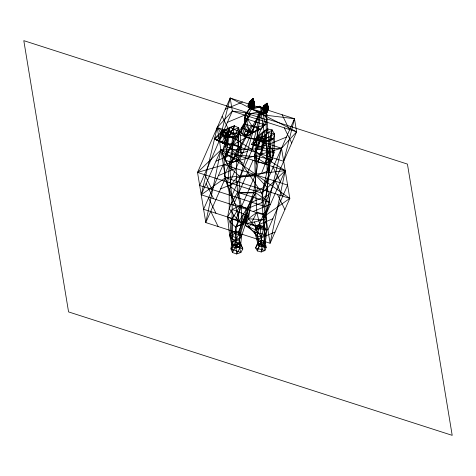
<?xml version="1.0" encoding="UTF-8"?>
<svg xmlns="http://www.w3.org/2000/svg" width="476" height="476" viewBox="0 0 476 476"><rect width="100%" height="100%" fill="white"/><g stroke="black" fill="none" stroke-linecap="round" stroke-linejoin="round"><path stroke-width="0.71" d="M251.387 108.558L249.906 107.284C250.37 105.803 251.405 97.449 249.745 102.643C247.794 103.637 247.663 106.743 249.721 107.903L249.18 107.457L250.114 108.695M250.435 100.835C252.155 101.073 250.751 105.19 250.447 106.832M252.738 99.276L253 98.722L254.291 102.548L253.767 107.766L252.226 107.439L250.096 106.16L249.049 104.381L249.251 102.78C255.683 92.707 252.893 104.274 252.024 108.26L249.936 106.91L248.918 105.178L249.049 104.381L250.519 106.529L249.091 104.113L250.56 103.661L250.572 100.882L249.073 103.03L249.591 103.114M250.662 101.489L254.249 102.322L254.368 102.632L253.94 102.15L254.416 102.709L254.66 105.309L253.94 107.844L254.446 102.87L253.024 98.716L250.989 100.692M247.347 151.332L241.243 153.076L240.035 132.197L229.896 127.384L227.736 131.572L222.215 152.986L224.94 159.847L231.639 162.715L238.393 159.906L241.243 153.076L238.518 146.221L238.589 127.824L234.388 125.831L229.896 127.384L221.334 131.56L214.17 138.814L226.695 144.799L228.307 134.869L226.397 132.62L223.506 131.251L221.334 131.56L221.144 133.363L214.92 139.034L214.17 138.814L225.951 144.579L228.307 134.869L240.035 132.197L238.589 127.824L226.397 132.62L221.977 142.729L226.695 144.799L214.92 139.034L223.774 143.27L225.945 136.981L226.397 132.62M266.126 213.099C266.798 223.869 267.214 235.203 264.466 245.634L261.895 246.681L259.182 245.896L257.927 243.736L254.696 232.044L255.987 227.718L259.967 225.428L264.311 226.522L261.199 236.971L261.895 246.681L261.199 251.994L264.388 244.432L260.533 243.319L256.873 244.741L266.179 247.443L265.394 243.367L264.138 241.201L261.431 240.416L258.855 241.469L255.552 247.871L257.343 250.882L261.199 251.994L264.858 250.572L266.179 247.443L264.388 244.432L264.138 241.201L264.311 226.522L263.823 213.974L267.881 207.756M270.112 156.747L270.326 146.691L272.076 129.936L267.429 128.936L263.323 131.554L256.647 137.219L251.524 144.21L263.906 147.56L264.388 141.301L264.138 139.468L261.77 137.516L258.664 136.582L256.647 137.219L256.891 139.046L253.167 144.466L251.524 144.21L262.258 147.304L264.138 139.468L274.539 133.97L272.076 129.936L261.77 137.516L257.95 146.215L263.906 147.56L253.167 144.466L261.925 146.834L262.365 141.931L261.77 137.516M237.583 192.102L240.178 205.852L235.935 230.979L236.37 239.975L237.155 243.873L232.49 252.506L230.949 248.93L231.574 244.033L233.061 241.177L236.37 239.975L239.559 241.13L241.267 245.36L236.602 253.988L232.49 252.506L232.776 246.86L231.574 244.033L229.605 235.233L227.57 217.014L232.211 209.375L240.178 205.852L246.794 208.506L240.071 232.568L239.559 241.13L242.808 248.936L240.874 252.506L236.602 253.988L235.257 240.166L235.584 226.957L246.794 208.506L255.654 192.607L256.867 212.355L259.967 225.428L261.431 240.416L257.343 250.882L261.431 240.416M229.248 208.411L227.57 217.014L230.086 222.238L231.122 238.577L232.776 246.86L235.971 248.014L239.279 246.812L240.767 243.956L241.588 235.917L248.192 215.789L251.322 202.336L248.401 218.776L255.987 227.718L258.855 241.469L255.552 247.871L264.858 250.572L264.466 245.634L265.186 234.68L254.696 232.044L245.39 225.487L246.413 213.522C243.688 226.219 236.179 239.482 240.874 252.506L230.949 248.93L232.883 245.354L233.061 241.177L231.598 232.086L232.211 209.375L232.008 202.121M267.696 169.896L271.909 159.704L273.98 152.748L274.539 133.97L263.323 131.554L256.51 148.869L254.44 155.825L256.255 164.047M244.67 120.035L245.449 112.574L248.448 113.948L266.524 119.762L266.869 114.27L260.907 111.622L251.096 113.437L232.818 144.882L229.789 162.834L230.824 185.313L229.182 191.917L229.254 208.547L233.984 215.372L241.79 224.327L254.553 221.995L263.365 219.525L266.126 213.236L265.911 196.606L268.666 175.341L270.237 156.925L266.899 118.524L264.775 124.807L260.949 129.18L253.333 131.888L249.591 130.68L245.265 124.004L245.324 118.411L246.895 113.312L249.793 108.635L260.907 111.622L266.899 118.524L266.185 124.522L257.468 127.175L255.88 175.781L253.648 192.899L247.591 208.542L245.652 223.625M261.491 173.442L265.328 163.482L271.909 159.704L273.373 138.665L274.539 133.97M231.86 169.402L231.639 162.715L233.383 137.933L238.589 127.824M251.114 102.792L254.398 105.22L252.81 105.136L250.584 103.435L252.935 103.976L254.327 103.584L253.024 103.185L253.024 98.716L251.066 100.835L254.327 102.994M248.466 106.112L248.704 105.922L248.722 107.433L250.078 108.677L248.549 107.035L248.656 105.44M250.156 108.82L249.858 107.344M251.411 108.54L250.364 107.671L250.412 107.07L248.966 104.91L249.965 106.689L251.465 108.064M223.506 131.251L217.098 140.343L218.895 140.884L223.06 135.606L223.506 131.251L234.388 125.831L231.818 143.353L224.94 159.847L227.474 163.911M268.149 106.541L267.756 107.624L268.214 108.885L267.738 110.111L266.387 111.051L268.149 106.541C269.16 110.926 263.216 117.12 267.75 107.54L264.299 105.553L263.609 106.422M261.818 154.081L263.091 145.085L267.429 128.936L258.664 136.582L253.5 144.936L257.48 145.549L259.259 140.997L258.664 136.582M253.916 107.945L254.458 106.904L254.327 107.707M255.88 175.644L258.093 161.876L263.091 145.085L270.326 146.691L273.98 152.748L271.147 162.036M254.63 105.577L254.023 107.63L254.66 105.309L254.386 105.69M224.94 159.847L229.182 135.946L234.388 125.831M263.323 131.554L262.157 136.249L254.44 155.825L258.093 161.876L265.328 163.482L269.261 141.283L272.076 129.936M248.293 105.898L249.662 107.392L248.769 105.981L248.918 105.178L249.965 106.689M250.334 105.38L254.071 106.553L252.625 106.112L250.989 104.232L252.732 105.577L254.172 105.72L252.679 105.88L250.43 104.821M263.365 219.525L262.068 202.496L263.311 187.538L267.107 171.378L266.185 124.522L264.775 124.807L246.865 119.048L251.096 113.437L248.448 113.948L246.865 119.048L247.371 124.813L249.591 130.68L241.665 127.907L244.355 124.569M242.105 129.341L241.653 131.334L242.171 132.536M251.53 150.981L259.944 113.818M238.66 234.793L243.51 213.908M258.093 161.876L264.614 140.283L267.429 128.936M230.182 98.032L232.336 111.11L199.682 185.503L263.99 206.197L296.643 131.798L230.182 98.032L219.376 140.634L283.684 161.322L294.483 118.726L230.182 98.032L197.522 172.425L205.799 222.584L270.106 243.272L289.807 198.403L281.524 148.25L296.643 131.798L294.483 118.726L232.336 111.11L217.217 127.556L201.211 194.785L265.519 215.479L289.807 198.403L220.912 149.916L197.522 172.425L261.83 193.119L285.219 170.604L217.217 127.556L225.499 177.715L205.799 222.584L220.912 149.916L281.524 148.25L265.519 215.479L285.219 170.604L220.912 149.916L201.211 194.785L225.499 177.715L285.219 170.604L270.106 243.272L261.83 193.119L217.217 127.556L281.524 148.25L197.522 172.425M267.756 107.624L268.131 106.612L267.107 103.25L263.847 105.743L267.107 103.25L267.75 106.642M224.053 157.395L222.215 152.986L225.065 146.156L229.896 127.384M265.37 112.735L267.161 111.717L265.316 112.919L267.036 112.003L267.738 110.111L267.173 109.004L268.214 108.885L267.619 107.987L268.166 109.016M253.714 107.963L250.56 106.368L250.174 105.934L252.268 107.29L253.797 107.689L250.281 105.583L250.519 106.529L250.126 106.053L249.091 104.113L250.203 105.845L250.56 103.661L249.251 102.78L249.864 102.275L249.162 102.905L249.745 102.643M254.499 126.223L240.196 176.721L238.773 192.893L241.505 206.584L241.79 224.327M254.47 103.941L254.285 104.393L254.208 102.251L254.22 105.25L252.732 105.577L251.042 103.762L250.644 102.388L251.09 103.143L250.656 102.156L251.144 101.804L251.025 100.763L250.275 101.079L250.763 100.662M265.328 163.482L270.326 146.691M259.182 245.896L256.856 235.876L259.967 225.428M244.248 218.448L249.216 227.094L256.856 235.876L261.199 236.971L265.186 234.68L266.477 230.354L264.311 226.522M249.93 102.703L250.162 101.965M244.337 123.998L242.909 128.443L244.7 136.142L248.704 135.779L249.954 134.083M259.146 111.783L254.16 126.997L251.465 131.287L248.615 132.096L246.163 135.083L244.7 136.142L241.683 133.524L241.665 127.907L242.403 128.008M266.126 213.236L269.642 202.55L267.447 187.8L269.351 165.541L260.907 111.622L260.812 106.713L259.682 106.213L249.793 108.635L251.227 108.278M250.513 100.995L250.061 101.662M262.675 109.7L263.859 106.648L265.543 107.213L267.94 107.052L267.928 106.124L267.435 107.338L265.543 107.213L263.65 106.225L263.871 105.714L265.441 105.125M264.21 105.862L265.435 105.154M267.857 106.338C268.613 106.868 267.429 105.416 267.536 107.082L267.708 107.647L267.149 108.064L268.083 106.701L267.107 103.25L266.858 103.941M262.359 109.545L263.859 105.714L264.341 105.452L261.937 108.29M265.435 112.52L266.209 111.539L263.948 111.408L266.09 105.809M264.347 112.021L265.626 112.027L267.357 111.11L265.989 112.104L264.442 111.771C266.007 112.467 266.132 110.378 267.738 110.111L265.786 111.604L266.274 111.36M266.762 110.075L262.472 109.254L262.966 107.975L267.435 107.338L265.935 111.217L264.061 111.086L266.483 110.795L265.846 111.455L267.643 110.361M266.56 110.605L262.806 109.367L264.495 109.932L266.679 109.278L264.686 109.426L263.103 108.593L264.579 109.712M262.044 107.963L262.889 108.183L262.139 107.719L262.889 108.183L261.758 108.701M267.928 106.124L268.161 106.535L267.911 106.184L263.96 106.392L262.966 107.975L264.846 109.01L267.256 108.796L263.615 107.279M265.543 107.213L267.107 103.25L263.793 105.88L263.573 107.38L263.418 106.82L264.341 105.452L263.859 106.648L265.257 107.945L267.191 107.963M266.489 104.791L267.107 103.244M261.895 246.681L264.138 241.201M254.023 103.03L254.249 102.614M231.639 162.715L238.518 146.221L231.818 143.353L225.065 146.156L227.028 150.618M266.078 111.872L267.452 110.86L265.626 112.027L267.357 111.11L265.84 112.687L267.066 111.937M265.929 112.479L266.072 112.122L265.667 112.199M229.676 182.772L262.335 108.379L264.489 121.457L231.836 195.85M229.254 208.547L232.014 202.258L237.583 192.239L236.435 177.828L236.81 155.075L245.866 137.629L260.907 111.622L256.814 138.944L254.708 156.598L255.654 192.744L269.642 202.55L237.583 192.239L255.654 192.744M233.365 205.132L253.065 160.263M235.757 219.632L255.457 174.763L267.447 187.8L265.911 196.606L262.068 202.496L247.591 208.542L235.424 204.632L229.182 191.917L224.434 175.025L224.053 157.526L247.02 118.351L251.53 125.265L257.468 127.175M237.952 232.931L257.653 188.062M261.83 193.119L294.483 118.726M263.823 213.974L266.631 219.989L263.621 226.695L256.57 230.289L263.823 213.974L256.867 212.355L248.401 218.776L245.39 225.487L256.57 230.289L261.199 236.971M254.493 106.642L253.744 107.856L252.226 107.439L250.174 105.934M253.881 108.058L254.458 106.904M254.446 104.506L254.255 104.875L252.845 104.774L251.066 103.524M242.992 163.274L238.393 159.906L237.881 136.386L240.035 132.197M249.216 227.094L256.867 212.355M232.776 246.86L236.37 239.975M235.971 248.014L239.559 241.13M251.53 125.265L229.117 167.171L227.576 184.51L235.424 204.632L239.428 221.62M246.794 208.506L248.192 215.789L243.551 223.434L235.584 226.957L230.086 222.238L233.978 215.235M248.621 106.273L248.758 107.499L248.704 105.922M230.086 222.238L240.178 205.852M229.605 235.233L231.598 232.086L235.935 230.979L240.071 232.568L241.588 235.917L239.595 239.065L235.257 240.166L231.122 238.577L229.605 235.233L239.595 239.065M231.122 238.577L235.935 230.979M235.257 240.166L240.071 232.568M248.448 113.948L251.423 109.296L260.812 106.713L266.869 114.27L251.423 109.296M251.447 108.242L250.364 107.671L249.109 107.862L248.549 105.743M267.369 111.194L265.769 112.83L267.292 111.384M267.708 107.647L266.846 108.849L264.686 109.426L263.27 108.159L263.418 106.82M253.827 107.6L254.095 107.368L252.31 107.142L250.614 106.202L252.268 107.29L254.041 107.57M265.763 112.818L267.226 111.562M250.096 106.16L250.483 106.678L249.007 104.649L250.418 107.046L253.101 108.32L249.936 106.939L248.918 105.178L249.924 107.046L248.871 105.446L249.906 107.284L249.275 107.463L248.371 105.993L249.454 107.433L248.46 106.053L248.728 105.821M266.31 111.259L267.738 110.111L265.846 111.455M251.393 133.03L248.127 135.714L244.7 136.142M264.448 111.753L265.656 111.949L267.548 110.611L266.227 111.479M265.769 112.77L267.161 111.717M250.804 105.559L253.958 107.148L250.709 105.91L253.863 107.505L252.328 107.076L250.679 106.017L253.892 107.397L250.775 105.666L254.148 107.165M255.725 131.156L254.071 132.304L252.09 132.602L247.835 131.233L245.336 131.043L244.61 129.127L244.521 126.295M262.139 107.719L263.026 107.106M267.506 108.153L264.977 108.677L263.353 107.939M269.261 141.283L273.373 138.665L262.157 136.249L256.891 139.046L259.259 140.997L262.365 141.931L269.261 141.283L264.614 140.283L259.259 140.997M265.87 112.419L267.161 111.616M265.786 112.693L267.036 112.003L265.346 112.806L267.066 111.866M256.671 151.344L256.51 148.869L263.091 145.085M251.09 108.689C249.721 108.427 247.455 104.077 249.906 107.284L248.823 105.714M267.024 112.009L265.346 112.806M258.635 106.791L259.682 106.213M266.358 111.14L263.978 111.295M265.656 111.949L266.149 111.681M265.81 112.616L267.036 111.955M250.662 102.042L251.144 101.804L253.024 103.185L254.476 103.274M235.584 226.957L241.79 224.19M225.255 109.248L242.546 102.013M227.415 122.326L244.706 115.091M215.985 161.132L233.276 153.897M269.16 144.27L286.451 137.029M218.377 175.638L235.668 168.397M220.572 188.93L237.863 181.695M251.62 202.217L268.91 194.976M253.155 211.499L270.445 204.258M255.547 225.999L272.837 218.764M257.742 239.297L275.033 232.056M264.299 105.553L266.542 104.666L268.137 106.57M263.775 105.975L264.234 105.797L263.799 105.916M260.116 129.264L253.333 131.888L254.071 132.304L253.607 132.025L248.615 135.226L244.42 133.875L245.336 131.043L251.887 133.149L252.09 132.602L253.416 132.191L248.639 130.656L247.835 131.233L246.407 129.841C242.689 122.939 243.89 113.788 249.852 108.522L249.983 108.605M248.984 103.161L249.662 102.899M249.073 103.03L249.692 102.81M263.692 106.202L264.085 106.202M233.383 137.933L237.881 136.386L227.736 131.572L221.144 133.363L223.06 135.606L225.945 136.981L233.383 137.933L229.182 135.946L223.06 135.606M250.299 101.019L251.025 100.763L250.632 101.085L251.144 101.804L251.102 102.905L250.656 102.156M244.432 123.462L247.371 124.813L260.794 128.996M262.365 141.931L273.373 138.665M263.847 105.785L264.287 105.654M261.854 108.451L262.889 108.183M251.066 100.835L253.19 100.371L254.249 102.322M253.762 107.778L250.584 106.279L253.988 107.719M252.298 107.808L253.601 107.552L252.369 107.528M248.728 103.601L249.519 103.328M255.469 174.781L236.435 177.828L230.824 185.313L232.014 202.258M244.819 117.983L246.865 119.048M265.995 111.051L266.411 110.991M225.945 136.981L237.881 136.386M249.126 103.845L250.56 103.661L249.228 103.048M248.65 103.756L249.376 103.703L248.573 103.917L249.257 104.006M248.811 103.447L249.489 103.411M266.929 108.623L264.977 108.677L263.216 107.332M262.847 109.254L264.495 109.932L266.423 109.938M263.18 110.051L266.203 110.509M248.24 104.815L248.9 104.821L248.198 105.023L249.222 107.891L248.174 105.232L248.781 107.332M264.138 110.872L266.03 110.956L264.162 110.807L266.161 110.616L264.281 110.497M267.798 106.428L264.067 106.13M264.472 111.687L265.727 111.759M249.162 103.578L250.56 103.661L249.192 103.316M264.495 109.932L266.376 110.051L263.222 109.926M248.401 218.776L266.631 219.989M248.359 104.428L249.049 104.488M268.119 109.129L267.173 109.004L267.839 109.867M250.531 224.565L263.621 226.695L265.186 234.68M254.249 105.012L252.845 104.774L250.626 102.721M242.391 133.679L241.683 133.524L248.704 135.779L247.413 135.321M254.291 104.28L252.935 103.976L251.144 102.096L253.024 103.185M253.982 107.046L250.888 105.065L254.249 106.606M256.51 148.869L273.98 152.748M254.44 155.825L271.909 159.704M250.471 107.879L251.762 108.189M255.987 227.718L266.477 230.354M254.291 102.548L251.144 101.507M267.643 106.814L264.222 105.743M258.855 241.469L265.394 243.367M257.927 243.736L264.466 245.634M256.647 137.219L264.138 139.468M256.891 139.046L264.388 141.301M246.05 112.163L23.8 40.65L68.568 311.911L452.2 435.35L407.432 164.089L266.578 118.768M232.336 111.11L296.643 131.798M247.3 135.327L248.704 135.779L247.455 135.345M225.499 177.715L289.807 198.403M233.061 241.177L240.767 243.956M231.574 244.033L239.279 246.812M231.598 232.086L241.588 235.917M252.679 105.88L254.089 106.434M232.211 209.375L248.192 215.789M227.57 217.014L243.551 223.434M225.065 146.156L241.243 153.076M222.215 152.986L238.393 159.906M268.03 109.373L267.173 109.004L267.934 109.617M238.518 146.221L241.79 147.637M252.036 107.576L250.055 106.338L250.418 107.046L253.101 108.349M252.566 107.826L253.625 108.332L250.418 107.046L250.013 106.493M221.334 131.56L228.307 134.869M221.144 133.363L228.123 136.671M266.869 114.27L263.9 111.176M231.818 143.353L236.298 145.87M251.114 101.061L253.095 102.233L254.476 103.828M250.906 108.837L249.436 107.927L250.554 108.766M250.781 108.736L249.18 107.457M250.911 104.946L252.625 106.112M248.68 107.261L250.299 108.748M250.364 107.671L251.423 108.421M267.661 106.886L267.982 107.023M250.227 105.785L250.65 106.112M249.84 107.885L250.876 108.724M249.977 108.629L248.722 107.433M267.786 106.553L268.089 106.737M248.656 107.213L249.109 107.862L248.46 106.755L250.025 108.623L249.829 107.725M253.809 102.281L254.184 102.679M248.46 106.053L249.959 107.856L248.662 106.047M250.227 108.903L248.615 107.1L250.186 108.873L249.406 107.802M250.126 106.059L249.091 104.113L250.519 106.529M248.555 106.065L249.567 107.415M248.234 105.773L249.335 107.457L248.877 107.397L250.471 108.76L249.329 107.921L248.192 105.612M262.157 136.249L264.614 140.283M248.549 107.035L249.002 107.784L248.502 106.88M254.529 106.374L254.374 105.446L254.6 105.839M254.696 232.044L256.856 235.876M249.049 104.381L250.067 106.279M254.327 102.608L254.077 102.132L254.291 102.608M282.119 114.746L289.563 129.942M284.279 127.824L291.723 143.02M272.849 166.63L280.293 181.826M275.241 181.13L282.685 196.326M277.437 194.428L284.88 209.624M222.143 116.34L229.587 131.537M204.603 174.287L212.046 189.484M206.138 183.569L213.581 198.766M208.53 198.07L215.973 213.266M210.725 211.368L218.169 226.564M248.174 105.434L249.115 107.451L248.174 105.232M248.46 106.755L248.799 107.564L248.436 106.445M253.024 98.716L254.172 102.179M227.736 131.572L229.182 135.946M254.374 105.446L254.565 106.106M254.553 221.858L256.57 230.289M263.365 219.388L263.621 226.695M232.246 218.895L232.532 236.352M269.351 165.541L268.666 175.341L263.311 187.538L253.648 192.899L238.773 192.893L227.576 184.51L224.434 175.025L229.789 162.834L236.81 155.075L254.708 156.598L269.351 165.541M270.237 156.925L267.107 171.378L255.88 175.781L240.196 176.721L229.117 167.171L224.053 157.526L232.818 144.882L245.866 137.629L256.814 138.944L266.001 144.109L270.237 156.925M223.303 164.416L203.603 209.291L267.911 229.979L287.611 185.11L223.303 164.416M237.155 243.873L232.883 245.354L242.808 248.936L241.267 245.36L237.155 243.873M252.054 108.141L250.406 107.13L252.054 108.141"/></g></svg>
